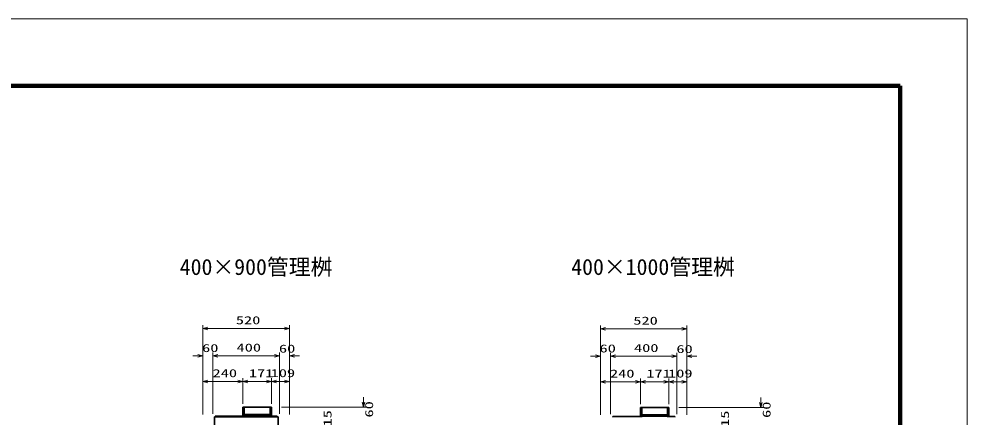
# Model space of a CAD drawing. Units: millimetres on the paper. Extents: x 0 to 841, y 0 to 594.
# Drawn here: x 556.2 to 841, y 474.4 to 594 of the extents above; entities that cross this region are included whole.
import ezdxf
from ezdxf.enums import TextEntityAlignment as Align

# ---------------------------------------------------------------- set-up
doc = ezdxf.new("R2010")
doc.units = ezdxf.units.MM
for name, color, linetype, lineweight in [('D-STR-DIM（寸法）', 7, 'Continuous', 13), ('D-STR（構造物）', 1, 'Continuous', 35), ('D-TTL-LINE（区切線）', 7, 'Continuous', 18), ('D-TTL（外枠）', 2, 'Continuous', 140)]:
    doc.layers.add(name, color=color, linetype=linetype, lineweight=lineweight)
doc.layers.add('D-STR-TXT(文字)', color=7, linetype='Continuous')
doc.styles.add('ＭＳ ゴシック', font='')
doc.styles.get('ＭＳ ゴシック').set_extended_font_data('MS Gothic')

# ---------------------------------------------------------------- blocks, each defined once
blk = doc.blocks.new('_Open30')
at = {"color": 7, "linetype": 'Continuous', "lineweight": 13}
for p, q in [((-1, 0.2679), (0, 0)), ((0, 0), (-1, -0.2679)), ((0, 0), (-1, 0))]:
    blk.add_line(p, q, dxfattribs=at)

msp = doc.modelspace()

# ---------------------------------------------------------------- linework, layer by layer
at = {"layer": 'D-STR-DIM（寸法）'}
for p, q in [((611.489, 493.836), (611.489, 502.044)), ((637.488, 493.836), (637.488, 502.044)), ((730.875, 493.716), (730.875, 501.925)), ((756.875, 493.716), (756.875, 501.925)), ((612.989, 501.044), (635.988, 501.044)), ((732.375, 500.925), (755.375, 500.925)), ((609.989, 492.836), (608.489, 492.836)), ((611.489, 475.183), (611.489, 493.836)), ((614.489, 475.373), (614.489, 493.836)), ((614.489, 475.373), (614.489, 493.836)), ((615.989, 492.836), (617.489, 492.836)), ((615.989, 492.836), (632.988, 492.836)), ((632.988, 492.836), (631.488, 492.836)), ((634.488, 475.373), (634.488, 493.836)), ((634.488, 475.373), (634.488, 493.836)), ((637.488, 475.18), (637.488, 493.836)), ((638.988, 492.836), (640.488, 492.836)), ((729.375, 492.716), (727.875, 492.716)), ((730.875, 475.063), (730.875, 493.716)), ((733.875, 475.253), (733.875, 493.716)), ((733.875, 475.253), (733.875, 493.716)), ((735.375, 492.716), (736.875, 492.716)), ((735.375, 492.716), (752.375, 492.716)), ((752.375, 492.716), (750.875, 492.716)), ((753.875, 475.253), (753.875, 493.716)), ((753.875, 475.253), (753.875, 493.716)), ((756.875, 475.06), (756.875, 493.716)), ((758.375, 492.716), (759.875, 492.716)), ((611.489, 475.183), (611.489, 486.142)), ((612.989, 485.142), (621.989, 485.142)), ((623.489, 478.428), (623.489, 486.142)), ((623.489, 478.428), (623.489, 486.142)), ((624.989, 485.142), (630.539, 485.142)), ((632.039, 478.428), (632.039, 486.142)), ((632.039, 478.428), (632.039, 486.142)), ((633.539, 485.142), (635.989, 485.142)), ((637.489, 475.183), (637.489, 486.142)), ((730.875, 475.063), (730.875, 486.022)), ((732.375, 485.022), (741.375, 485.022)), ((742.875, 478.308), (742.875, 486.022)), ((742.875, 478.308), (742.875, 486.022)), ((744.375, 485.022), (749.925, 485.022)), ((751.425, 478.308), (751.425, 486.022)), ((751.425, 478.308), (751.425, 486.022)), ((752.925, 485.022), (755.376, 485.022)), ((756.876, 475.063), (756.876, 486.022)), ((659.692, 478.928), (659.692, 480.428)), ((779.078, 478.808), (779.078, 480.308)), ((635.039, 477.428), (660.692, 477.428)), ((754.426, 477.308), (780.078, 477.308))]:
    msp.add_line(p, q, dxfattribs=at)
at = {"layer": 'D-STR（構造物）'}
for p, q in [((623.789, 477.428), (623.489, 477.428)), ((623.489, 477.428), (623.489, 474.478)), ((623.789, 477.428), (623.789, 474.478)), ((631.639, 477.428), (623.889, 477.428)), ((623.889, 477.428), (623.889, 475.228)), ((631.639, 475.228), (631.639, 477.428)), ((631.739, 477.428), (631.739, 474.478)), ((632.039, 477.428), (631.739, 477.428)), ((632.039, 474.478), (632.039, 477.428)), ((743.175, 477.308), (742.875, 477.308)), ((742.875, 477.308), (742.875, 474.358)), ((743.175, 477.308), (743.175, 474.358)), ((751.025, 477.308), (743.275, 477.308)), ((743.275, 477.308), (743.275, 475.108)), ((751.025, 475.108), (751.025, 477.308)), ((751.125, 477.308), (751.125, 474.358)), ((751.425, 477.308), (751.125, 477.308)), ((751.425, 474.358), (751.425, 477.308)), ((614.944, 474.478), (634.044, 474.478)), ((614.944, 471.978), (614.944, 474.478)), ((615.169, 474.703), (615.169, 474.478)), ((623.489, 474.703), (615.169, 474.703)), ((631.739, 474.778), (623.789, 474.778)), ((631.639, 475.228), (623.889, 475.228)), ((624.039, 474.778), (624.039, 475.228)), ((631.489, 475.228), (631.489, 474.778)), ((633.809, 474.703), (632.039, 474.703)), ((633.809, 474.478), (633.809, 474.703)), ((634.044, 474.478), (634.044, 471.978)), ((734.555, 474.583), (734.555, 474.358)), ((742.875, 474.583), (734.555, 474.583)), ((751.125, 474.658), (743.175, 474.658)), ((751.025, 475.108), (743.275, 475.108)), ((743.425, 474.658), (743.425, 475.108)), ((750.875, 475.108), (750.875, 474.658)), ((753.195, 474.583), (751.425, 474.583)), ((753.195, 474.358), (753.195, 474.583))]:
    msp.add_line(p, q, dxfattribs=at)
at = {"layer": 'D-TTL-LINE（区切線）'}
for p, q in [((841, 594), (0, 594)), ((841, 0), (841, 594))]:
    msp.add_line(p, q, dxfattribs=at)
at = {"layer": 'D-TTL（外枠）'}
for p, q in [((820.9, 573.9), (20.1, 573.9)), ((820.9, 20.1), (820.9, 573.9))]:
    msp.add_line(p, q, dxfattribs=at)

# ---------------------------------------------------------------- block references
at = {"layer": 'D-STR-DIM（寸法）'}
for p, xscale, yscale, rotation in [((611.489, 501.044), 1.5, 1.5, 180), ((730.875, 500.925), 1.499999, 1.499999, 180), ((614.489, 492.836), 1.5, 1.5, 180), ((614.489, 492.836), 1.5, 1.5, 180), ((637.488, 492.836), 1.5, 1.5, 180), ((733.875, 492.716), 1.499999, 1.499999, 180), ((733.875, 492.716), 1.499999, 1.499999, 180), ((756.875, 492.716), 1.499999, 1.499999, 180), ((611.489, 485.142), 1.5, 1.5, 180), ((623.489, 485.142), 1.5, 1.5, 180), ((632.039, 485.142), 1.5, 1.5, 180), ((730.875, 485.022), 1.499999, 1.499999, 180), ((742.875, 485.022), 1.499999, 1.499999, 180), ((751.425, 485.022), 1.499999, 1.499999, 180), ((659.692, 477.428), 1.5, 1.5, 270), ((779.078, 477.308), 1.499999, 1.499999, 270)]:
    msp.add_blockref('_Open30', p, dxfattribs=dict(at, xscale=xscale, yscale=yscale, rotation=rotation))
for p, xscale, yscale in [((637.488, 501.044), 1.5, 1.5), ((756.875, 500.925), 1.499999, 1.499999), ((611.489, 492.836), 1.5, 1.5), ((634.488, 492.836), 1.5, 1.5), ((634.488, 492.836), 1.5, 1.5), ((730.875, 492.716), 1.499999, 1.499999), ((753.875, 492.716), 1.499999, 1.499999), ((753.875, 492.716), 1.499999, 1.499999), ((623.489, 485.142), 1.5, 1.5), ((632.039, 485.142), 1.5, 1.5), ((637.489, 485.142), 1.5, 1.5), ((742.875, 485.022), 1.499999, 1.499999), ((751.425, 485.022), 1.499999, 1.499999), ((756.876, 485.022), 1.499999, 1.499999)]:
    msp.add_blockref('_Open30', p, dxfattribs=dict(at, xscale=xscale, yscale=yscale))

# ---------------------------------------------------------------- texts
at = {"layer": 'D-STR-DIM（寸法）', "style": 'ＭＳ ゴシック', "width": 1.5}
for s, p in [('520', (621.364, 501.582)), ('520', (740.75, 501.462)), ('60', (611.224, 493.23)), ('400', (621.572, 493.373)), ('60', (634.308, 493.059)), ('60', (730.611, 493.11)), ('400', (740.958, 493.254)), ('60', (753.695, 492.939)), ('240', (614.364, 485.679)), ('171', (625.264, 485.679)), ('109', (631.805, 485.698)), ('240', (733.75, 485.559)), ('171', (744.65, 485.559)), ('109', (751.192, 485.579))]:
    msp.add_text(s, height=2.405, dxfattribs=at).set_placement(p, align=Align.BOTTOM_LEFT)
for s, p in [('60', (663.322, 474.286)), ('60', (782.709, 474.166)), ('115', (650.819, 469.138)), ('115', (770.205, 469.018))]:
    msp.add_text(s, height=2.405, rotation=90, dxfattribs=at).set_placement(p, align=Align.BOTTOM_LEFT)
at = {"layer": 'D-STR-TXT(文字)', "style": 'ＭＳ ゴシック'}
for s, p in [('400×900管理桝', (604.506, 515.671)), ('400×1000管理桝', (722.101, 515.671))]:
    msp.add_text(s, height=4.811, dxfattribs=at).set_placement(p, align=Align.BOTTOM_LEFT)

doc.saveas('drawing.dxf')
